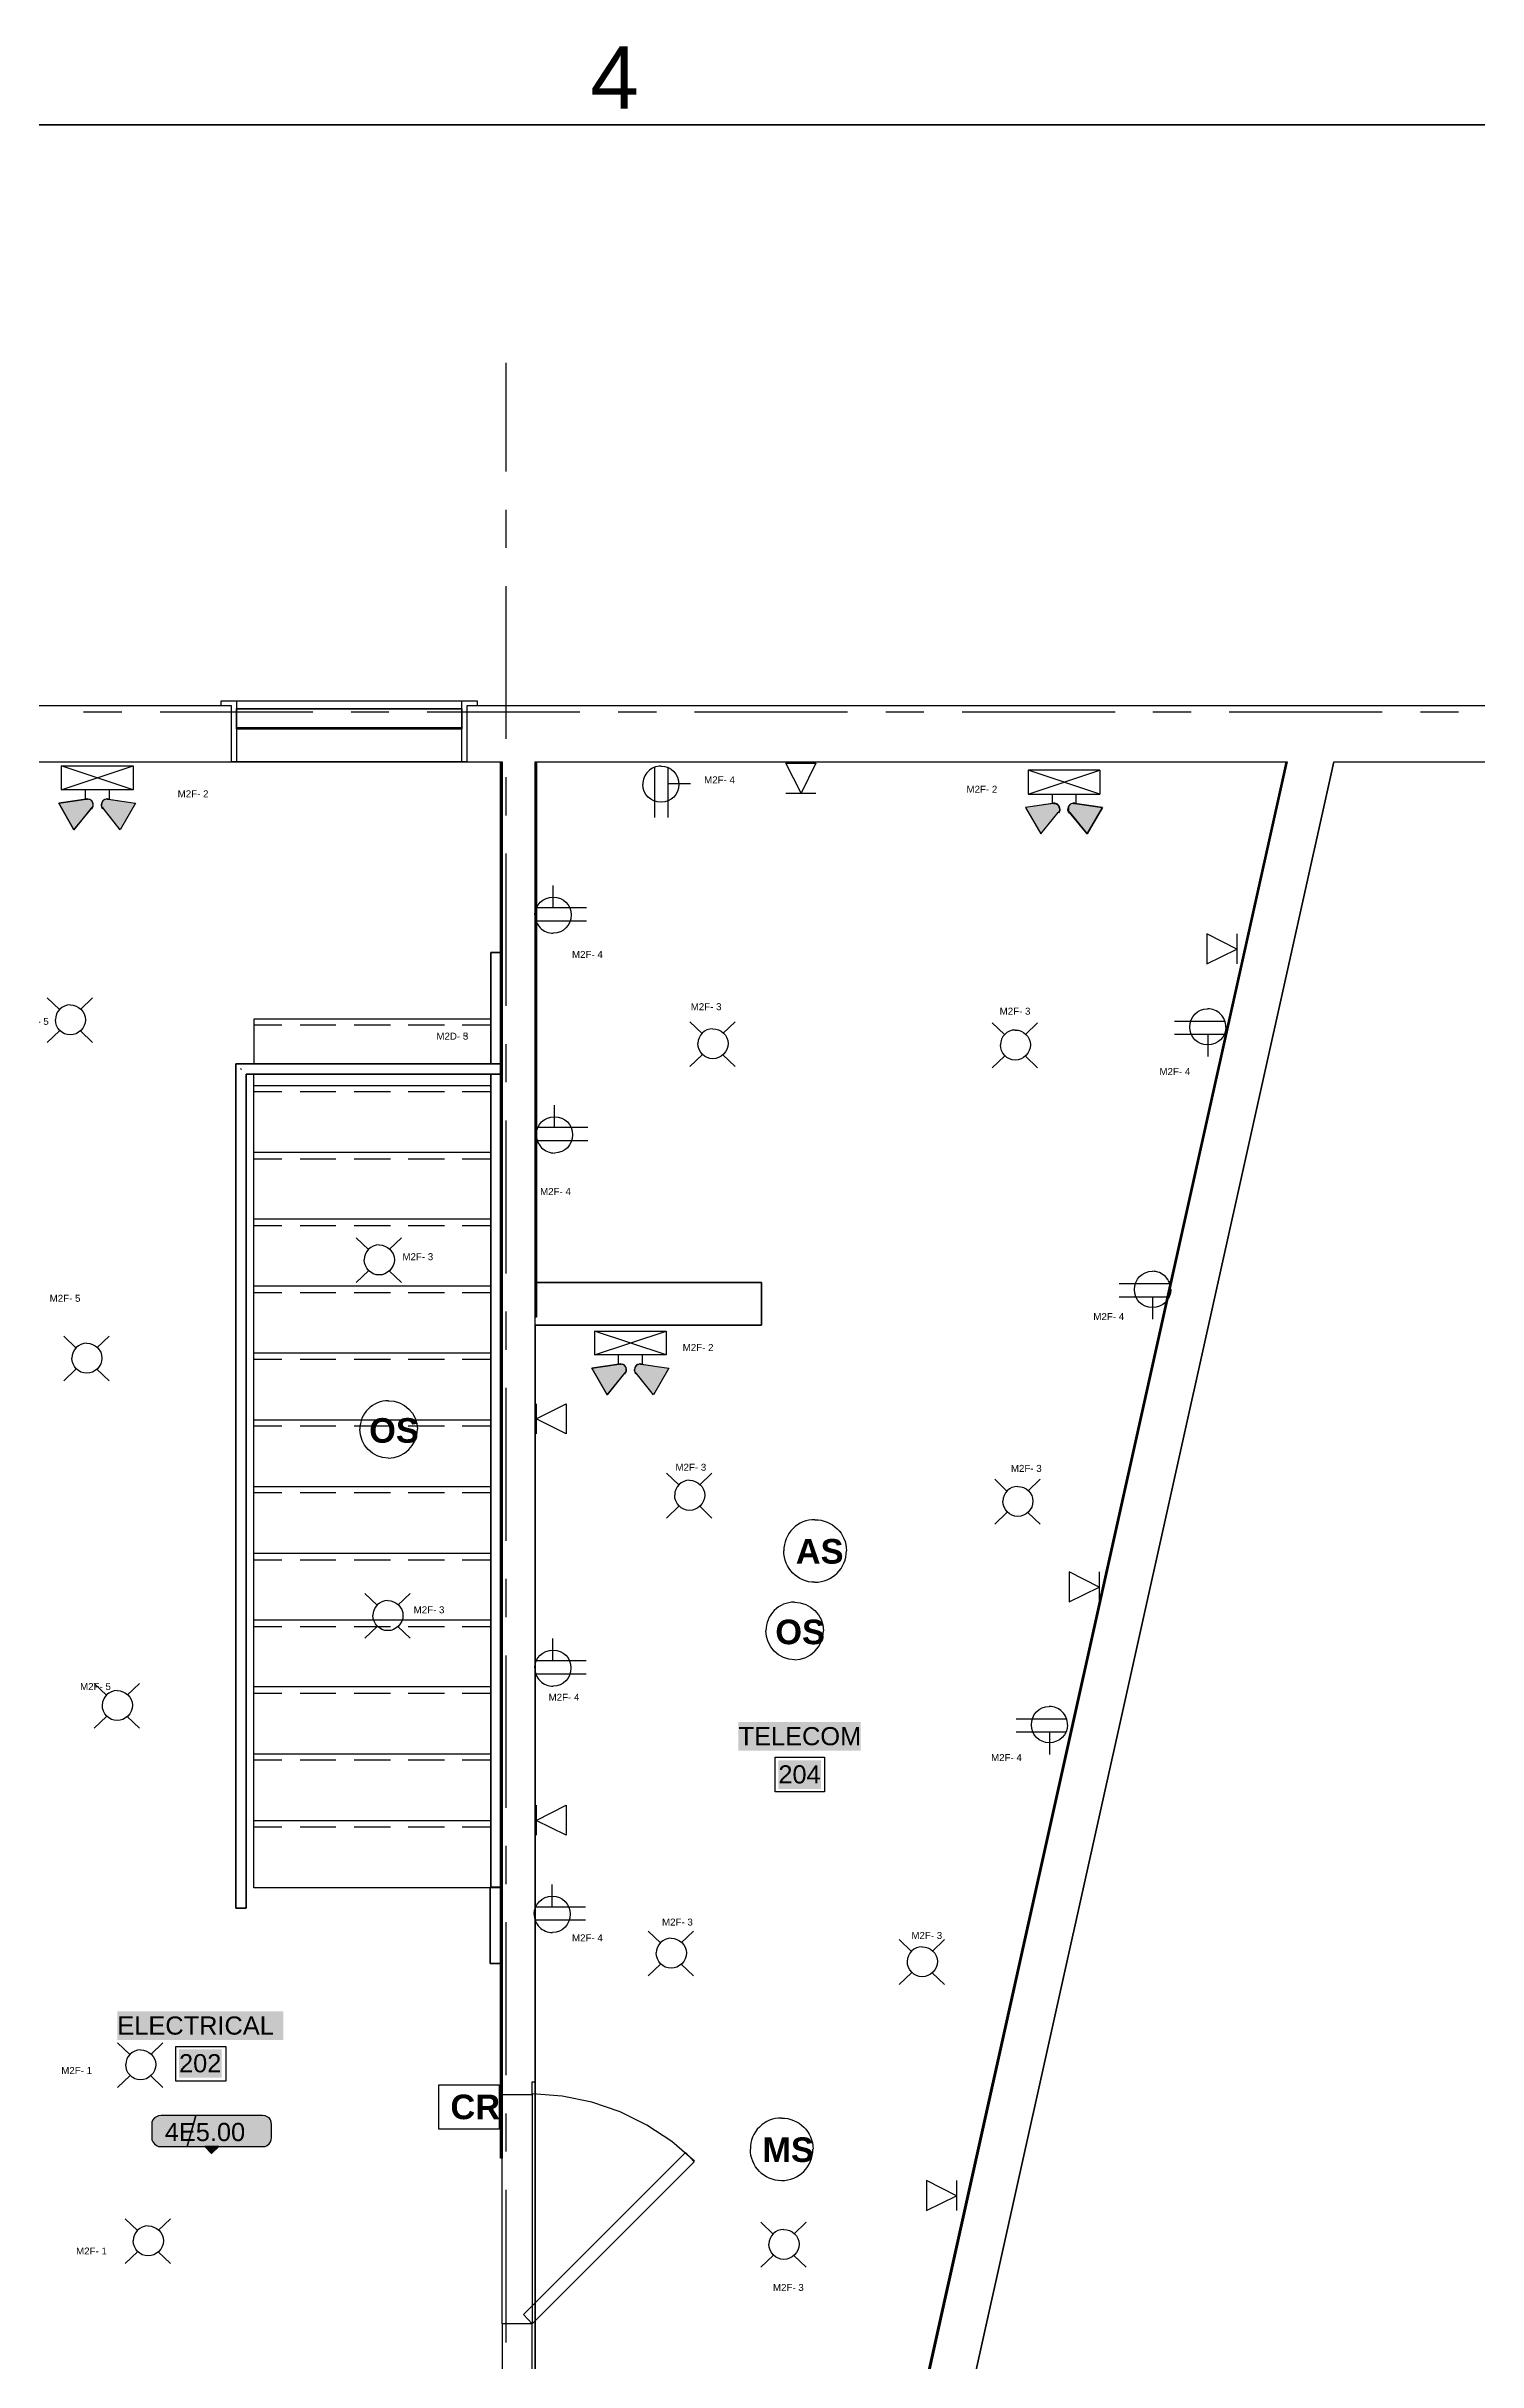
# Model space of a CAD drawing. Header units: inches. Extents: x 14.2 to 49.7, y 0.3 to 22.9.
# Drawn here: x 22.09 to 26.77, y 15.31 to 22.88 of the extents above; entities that cross this region are included whole.
import ezdxf

# ---------------------------------------------------------------- set-up
doc = ezdxf.new("R2010")
doc.units = ezdxf.units.IN
doc.header["$MEASUREMENT"] = 0
for name, color, linetype in [('PDF2_Geometry', 7, 'Continuous'), ('PDF2_Text', 7, 'Continuous'), ('PDF_Text', 7, 'Continuous')]:
    doc.layers.add(name, color=color, linetype=linetype)
for name, color, linetype, true_color in [('PDF2_Solid Fills', 7, 'Continuous', 0x7f7f7f), ('PDF_Geometry', 7, 'Continuous', 0x777777), ('PDF_Solid Fills', 7, 'Continuous', 0xffffff)]:
    doc.layers.add(name, color=color, linetype=linetype, true_color=true_color)
doc.styles.add('PDF Arial', font='arial.ttf')
doc.styles.add('PDF ArialRoundedMT Bold', font='arialbd.ttf')
doc.styles.add('PDF GillSansMTCondensed', font='arial.ttf')

msp = doc.modelspace()

# ---------------------------------------------------------------- hatches: boundary and pattern name
at = {"layer": 'PDF2_Solid Fills', "lineweight": 25, "transparency": 33554559}
for points in [[(22.2432, 20.3911), (22.1832, 20.3178), (22.1816, 20.3178), (22.1316, 20.4028), (22.1666, 20.4078), (22.2299, 20.4161), (22.2416, 20.4078)], [(22.3832, 20.4044), (22.3349, 20.3178), (22.3332, 20.3178), (22.2716, 20.3944), (22.2799, 20.4144), (22.2949, 20.4161)], [(25.2935, 20.3904), (25.3419, 20.3037), (25.3435, 20.3037), (25.4052, 20.3804), (25.3969, 20.4004), (25.3819, 20.4021)], [(25.4335, 20.3771), (25.4935, 20.3037), (25.4952, 20.3037), (25.5452, 20.3887), (25.5102, 20.3937), (25.4469, 20.4021), (25.4352, 20.3937)], [(23.9867, 18.5426), (23.9267, 18.4692), (23.9251, 18.4692), (23.8751, 18.5542), (23.9101, 18.5592), (23.9734, 18.5676), (23.985, 18.5592)], [(24.1267, 18.5559), (24.0784, 18.4692), (24.0767, 18.4692), (24.015, 18.5459), (24.0234, 18.5659), (24.0384, 18.5676)]]:
    msp.add_hatch(color=256, dxfattribs=at).paths.add_polyline_path(points)
at = {"layer": 'PDF_Solid Fills', "lineweight": 25, "transparency": 33554559}
for color, points in [(256, [(22.4364, 16.0315), (22.4381, 16.0315), (22.4381, 16.0281), (22.4398, 16.0281), (22.4398, 16.0248), (22.4414, 16.0248), (22.4448, 16.0215), (22.4448, 16.0181), (22.4481, 16.0181), (22.4514, 16.0148), (22.4581, 16.0115), (22.5514, 16.0098), (22.5514, 16.0115), (22.5531, 16.0165), (22.5548, 16.0231), (22.5564, 16.0281), (22.5581, 16.0348), (22.5598, 16.0398), (22.5631, 16.0531), (22.5648, 16.0581), (22.5664, 16.0648), (22.5681, 16.0698), (22.5714, 16.0831), (22.5731, 16.0881), (22.5748, 16.0948), (22.5764, 16.0998), (22.5781, 16.1065), (22.5798, 16.1115), (22.4581, 16.1115), (22.4448, 16.1048), (22.4431, 16.1015), (22.4398, 16.0981), (22.4364, 16.0915)]), (256, [(22.8198, 16.1048), (22.8064, 16.1115), (22.5798, 16.1115), (22.5781, 16.1065), (22.5764, 16.0998), (22.5748, 16.0948), (22.5731, 16.0881), (22.5714, 16.0831), (22.5681, 16.0698), (22.5664, 16.0648), (22.5648, 16.0581), (22.5631, 16.0531), (22.5598, 16.0398), (22.5581, 16.0348), (22.5564, 16.0281), (22.5548, 16.0231), (22.5531, 16.0165), (22.5514, 16.0115), (22.8064, 16.0098), (22.8064, 16.0115), (22.8164, 16.0165), (22.8231, 16.0231), (22.8247, 16.0265), (22.8264, 16.0331), (22.8281, 16.0898), (22.8264, 16.0898), (22.8264, 16.0965), (22.8247, 16.0965), (22.8247, 16.0998)]), (7, [(22.6331, 15.9898), (22.6531, 16.0098), (22.6114, 16.0098), (22.6331, 15.9881)])]:
    msp.add_hatch(color=color, dxfattribs=at).paths.add_polyline_path(points)

# ---------------------------------------------------------------- linework, layer by layer
at = {"layer": 'PDF2_Geometry', "lineweight": 25}
for points in [[(24.6079, 20.5351), (24.5596, 20.4368), (24.5096, 20.5351)], [(22.1816, 20.3178), (22.1316, 20.4044), (22.1766, 20.4111), (22.2216, 20.4178), (22.2249, 20.4194), (22.2299, 20.4178), (22.2349, 20.4161), (22.2382, 20.4128), (22.2416, 20.4094), (22.2432, 20.4044), (22.2432, 20.3994), (22.2432, 20.3961), (22.2416, 20.3911), (22.2382, 20.3878)], [(22.3332, 20.3178), (22.2766, 20.3878), (22.2732, 20.3911), (22.2716, 20.3961), (22.2716, 20.3994), (22.2732, 20.4044), (22.2749, 20.4094), (22.2766, 20.4128), (22.2799, 20.4161), (22.2849, 20.4178), (22.2899, 20.4194), (22.2949, 20.4178), (22.3382, 20.4111), (22.3832, 20.4044)], [(25.3435, 20.3037), (25.4002, 20.3737), (25.4035, 20.3771), (25.4052, 20.3821), (25.4052, 20.3854), (25.4035, 20.3904), (25.4019, 20.3954), (25.4002, 20.3987), (25.3969, 20.4021), (25.3919, 20.4037), (25.3869, 20.4054), (25.3819, 20.4037), (25.3385, 20.3971), (25.2935, 20.3904)], [(25.4952, 20.3037), (25.5452, 20.3904), (25.5002, 20.3971), (25.4552, 20.4037), (25.4519, 20.4054), (25.4469, 20.4037), (25.4419, 20.4021), (25.4385, 20.3987), (25.4352, 20.3954), (25.4335, 20.3904), (25.4335, 20.3854), (25.4335, 20.3821), (25.4352, 20.3771), (25.4385, 20.3737)], [(25.8862, 19.8788), (25.9845, 19.9272), (25.8862, 19.9772)], [(23.9251, 18.4692), (23.8751, 18.5559), (23.9201, 18.5626), (23.965, 18.5692), (23.9684, 18.5709), (23.9734, 18.5692), (23.9784, 18.5676), (23.9817, 18.5642), (23.985, 18.5609), (23.9867, 18.5559), (23.9867, 18.5509), (23.9867, 18.5476), (23.985, 18.5426), (23.9817, 18.5392)], [(24.0767, 18.4692), (24.02, 18.5392), (24.0167, 18.5426), (24.015, 18.5476), (24.015, 18.5509), (24.0167, 18.5559), (24.0184, 18.5609), (24.02, 18.5642), (24.0234, 18.5676), (24.0284, 18.5692), (24.0334, 18.5709), (24.0384, 18.5692), (24.0817, 18.5626), (24.1267, 18.5559)], [(23.7911, 18.3414), (23.6927, 18.3898), (23.7911, 18.4398)], [(25.4362, 17.7917), (25.5346, 17.84), (25.4362, 17.89)], [(23.7911, 17.0281), (23.6927, 17.0765), (23.7911, 17.1265)], [(23.5718, 16.2112), (23.5718, 16.0662), (23.3752, 16.0662), (23.3752, 16.2112)], [(24.9699, 15.8002), (25.0682, 15.8485), (24.9699, 15.8985)]]:
    msp.add_lwpolyline(points, close=True, dxfattribs=at)
for points in [[(22.3749, 20.4478), (22.1399, 20.4478), (22.3749, 20.5261), (22.3749, 20.4478), (22.1399, 20.5261), (22.1399, 20.4478)], [(22.1399, 20.5261), (22.3749, 20.5261)], [(24.0814, 20.3575), (24.0814, 20.5225)], [(24.1247, 20.3575), (24.1247, 20.5225)], [(24.198, 20.4675), (24.1247, 20.4675)], [(25.3019, 20.4337), (25.5369, 20.4337), (25.3019, 20.5121), (25.3019, 20.4337), (25.5369, 20.5121), (25.5369, 20.4337)], [(25.5369, 20.5121), (25.3019, 20.5121)], [(22.2216, 20.4178), (22.1316, 20.4044), (22.1816, 20.3178), (22.2399, 20.3878)], [(22.2182, 20.4478), (22.2182, 20.4178)], [(22.2932, 20.4178), (22.3832, 20.4044), (22.3332, 20.3178), (22.2766, 20.3878)], [(22.2966, 20.4478), (22.2966, 20.4178)], [(24.5096, 20.4368), (24.6079, 20.4368)], [(25.3835, 20.4037), (25.2935, 20.3904), (25.3435, 20.3037), (25.4002, 20.3737)], [(25.3802, 20.4337), (25.3802, 20.4037)], [(25.4552, 20.4037), (25.5452, 20.3904), (25.4952, 20.3037), (25.4369, 20.3737)], [(25.4585, 20.4337), (25.4585, 20.4037)], [(23.7473, 20.1354), (23.7473, 20.062)], [(23.8573, 20.062), (23.6923, 20.062)], [(23.8573, 20.0187), (23.6923, 20.0187)], [(25.9845, 19.9772), (25.9845, 19.8788)], [(22.0942, 19.7679), (22.1342, 19.7295)], [(22.2426, 19.7679), (22.2026, 19.7295)], [(22.0942, 19.6212), (22.1342, 19.6595)], [(22.2426, 19.6212), (22.2026, 19.6595)], [(24.1956, 19.6896), (24.2356, 19.6513)], [(24.3439, 19.6896), (24.3039, 19.6513)], [(25.1848, 19.6856), (25.2248, 19.6473)], [(25.3331, 19.6856), (25.2931, 19.6473)], [(25.7805, 19.6918), (25.9455, 19.6918)], [(25.7805, 19.6485), (25.9455, 19.6485)], [(25.8905, 19.5752), (25.8905, 19.6485)], [(24.1956, 19.543), (24.2356, 19.5813)], [(24.3439, 19.543), (24.3039, 19.5813)], [(25.1848, 19.539), (25.2248, 19.5773)], [(25.3331, 19.539), (25.2931, 19.5773)], [(23.7517, 19.4165), (23.7517, 19.3432)], [(23.8617, 19.3432), (23.6967, 19.3432)], [(23.8617, 19.2999), (23.6967, 19.2999)], [(23.1043, 18.9826), (23.1443, 18.9442)], [(23.2527, 18.9826), (23.2127, 18.9442)], [(23.1043, 18.8359), (23.1443, 18.8742)], [(23.2527, 18.8359), (23.2127, 18.8742)], [(25.6, 18.8331), (25.765, 18.8331)], [(25.6, 18.7897), (25.765, 18.7897)], [(25.71, 18.7164), (25.71, 18.7897)], [(22.1482, 18.6608), (22.1882, 18.6225)], [(22.2965, 18.6608), (22.2565, 18.6225)], [(24.1184, 18.5992), (23.8834, 18.5992), (24.1184, 18.6776), (24.1184, 18.5992), (23.8834, 18.6776), (23.8834, 18.5992)], [(23.8834, 18.6776), (24.1184, 18.6776)], [(23.965, 18.5692), (23.8751, 18.5559), (23.9251, 18.4692), (23.9834, 18.5392)], [(23.9617, 18.5992), (23.9617, 18.5692)], [(24.0367, 18.5692), (24.1267, 18.5559), (24.0767, 18.4692), (24.02, 18.5392)], [(24.04, 18.5992), (24.04, 18.5692)], [(22.1482, 18.5142), (22.1882, 18.5525)], [(22.2965, 18.5142), (22.2565, 18.5525)], [(23.6927, 18.4398), (23.6927, 18.3414)], [(24.1195, 18.2124), (24.1595, 18.1741)], [(24.2678, 18.2124), (24.2278, 18.1741)], [(25.1928, 18.1924), (25.2328, 18.154)], [(25.3411, 18.1924), (25.3011, 18.154)], [(24.1195, 18.0657), (24.1595, 18.1041)], [(24.2678, 18.0657), (24.2278, 18.1041)], [(25.1928, 18.0457), (25.2328, 18.084)], [(25.3411, 18.0457), (25.3011, 18.084)], [(25.5346, 17.89), (25.5346, 17.7917)], [(23.1326, 17.819), (23.1726, 17.7806)], [(23.2809, 17.819), (23.2409, 17.7806)], [(23.1326, 17.6723), (23.1726, 17.7106)], [(23.2809, 17.6723), (23.2409, 17.7106)], [(23.747, 17.6719), (23.747, 17.5986)], [(23.857, 17.5986), (23.692, 17.5986)], [(22.2477, 17.5248), (22.2877, 17.4864)], [(22.396, 17.5248), (22.356, 17.4864)], [(23.857, 17.5552), (23.692, 17.5552)], [(22.2477, 17.3781), (22.2877, 17.4164)], [(22.396, 17.3781), (22.356, 17.4164)], [(25.2625, 17.4092), (25.4275, 17.4092)], [(25.2625, 17.3658), (25.4275, 17.3658)], [(25.3725, 17.2925), (25.3725, 17.3658)], [(23.6927, 17.1265), (23.6927, 17.0281)], [(23.7445, 16.8665), (23.7445, 16.7932)], [(23.8545, 16.7932), (23.6895, 16.7932)], [(23.8545, 16.7499), (23.6895, 16.7499)], [(24.0593, 16.7144), (24.0993, 16.6761)], [(24.2076, 16.7144), (24.1676, 16.6761)], [(24.8803, 16.6864), (24.9203, 16.6481)], [(25.0286, 16.6864), (24.9886, 16.6481)], [(24.0593, 16.5678), (24.0993, 16.6061)], [(24.2076, 16.5678), (24.1676, 16.6061)], [(24.8803, 16.5397), (24.9203, 16.5781)], [(25.0286, 16.5397), (24.9886, 16.5781)], [(22.3242, 16.3492), (22.3642, 16.3109)], [(22.4725, 16.3492), (22.4325, 16.3109)], [(22.3242, 16.2025), (22.3642, 16.2409)], [(22.4725, 16.2025), (22.4325, 16.2409)], [(25.0682, 15.8985), (25.0682, 15.8002)], [(22.3489, 15.7731), (22.3889, 15.7348)], [(22.4972, 15.7731), (22.4572, 15.7348)], [(24.4278, 15.7616), (24.4678, 15.7233)], [(24.5761, 15.7616), (24.5361, 15.7233)], [(22.3489, 15.6265), (22.3889, 15.6648)], [(22.4972, 15.6265), (22.4572, 15.6648)], [(24.4278, 15.6149), (24.4678, 15.6533)], [(24.5761, 15.6149), (24.5361, 15.6533)]]:
    msp.add_lwpolyline(points, dxfattribs=at)
for centre, radius, start, end in [((24.1011, 20.466), 0.0597, 89.76027, 180.23973), ((22.2264, 20.3993), 0.0185, 0.50195, 89.49805), ((25.4504, 20.3852), 0.0185, 90.50195, 179.49805), ((23.7488, 20.0384), 0.0597, 179.76027, 270.23973), ((22.1693, 19.6962), 0.0484, 90.04113, 179.95887), ((25.889, 19.6721), 0.0597, 359.76027, 90.23973), ((24.2706, 19.618), 0.0484, 90.04113, 179.95887), ((25.2598, 19.6139), 0.0484, 90.04113, 179.95887), ((23.7532, 19.3196), 0.0597, 179.76027, 270.23973), ((23.1794, 18.9109), 0.0484, 90.04113, 179.95887), ((25.7086, 18.8133), 0.0597, 359.76027, 90.23973), ((22.2232, 18.5891), 0.0484, 90.04113, 179.95887), ((23.9699, 18.5507), 0.0185, 0.50195, 89.49805), ((23.2095, 18.3565), 0.0932, 89.90564, 180.09436), ((23.2086, 18.3574), 0.096, 270.61942, 359.38058), ((24.1945, 18.1407), 0.0484, 90.04113, 179.95887), ((25.2678, 18.1207), 0.0484, 90.04113, 179.95887), ((24.604, 17.9594), 0.101, 89.62695, 180.37305), ((24.6041, 17.9592), 0.1038, 270.28622, 359.71378), ((23.2076, 17.7473), 0.0484, 90.04113, 179.95887), ((24.5377, 17.6973), 0.0932, 89.90564, 180.09436), ((24.5368, 17.6982), 0.096, 270.61942, 359.38058), ((23.7484, 17.575), 0.0597, 179.76027, 270.23973), ((22.3227, 17.4531), 0.0484, 90.04113, 179.95887), ((25.3711, 17.3894), 0.0597, 359.76027, 90.23973), ((23.7459, 16.7696), 0.0597, 179.76027, 270.23973), ((24.1343, 16.6427), 0.0484, 90.04113, 179.95887), ((24.9553, 16.6147), 0.0484, 90.04113, 179.95887), ((22.3992, 16.2775), 0.0484, 90.04113, 179.95887), ((24.4945, 16.0019), 0.101, 89.62695, 180.37305), ((24.4946, 16.0018), 0.1038, 270.28622, 359.71378), ((22.4239, 15.7014), 0.0484, 90.04113, 179.95887), ((24.5028, 15.6899), 0.0484, 90.04113, 179.95887)]:
    msp.add_arc(centre, radius, start, end, dxfattribs=at)
for points in [[(24.1014, 20.4075), (24.068, 20.4075), (24.0414, 20.4325), (24.0414, 20.4658)], [(24.1014, 20.5258), (24.1347, 20.5258), (24.1597, 20.4991), (24.1597, 20.4658)], [(24.1597, 20.4658), (24.1597, 20.4325), (24.1347, 20.4075), (24.1014, 20.4075)], [(22.2266, 20.4178), (22.2249, 20.4178), (22.2232, 20.4161), (22.2232, 20.4161)], [(22.2399, 20.3861), (22.2432, 20.3894), (22.2449, 20.3944), (22.2449, 20.3994)], [(22.2899, 20.4178), (22.2782, 20.4178), (22.2716, 20.4094), (22.2716, 20.3994)], [(22.2716, 20.3994), (22.2716, 20.3944), (22.2716, 20.3894), (22.2749, 20.3861)], [(22.2932, 20.4161), (22.2916, 20.4161), (22.2916, 20.4178), (22.2899, 20.4178)], [(25.3835, 20.4021), (25.3852, 20.4021), (25.3852, 20.4037), (25.3869, 20.4037)], [(25.3869, 20.4037), (25.3985, 20.4037), (25.4052, 20.3954), (25.4052, 20.3854)], [(25.4052, 20.3854), (25.4052, 20.3804), (25.4052, 20.3754), (25.4019, 20.3721)], [(25.4369, 20.3721), (25.4335, 20.3754), (25.4319, 20.3804), (25.4319, 20.3854)], [(25.4502, 20.4037), (25.4519, 20.4037), (25.4535, 20.4021), (25.4535, 20.4021)], [(23.689, 20.0387), (23.689, 20.072), (23.7157, 20.097), (23.749, 20.097)], [(23.749, 20.097), (23.7823, 20.097), (23.8073, 20.072), (23.8073, 20.0387)], [(23.8073, 20.0387), (23.8073, 20.0054), (23.7823, 19.9787), (23.749, 19.9787)], [(22.1692, 19.6462), (22.1426, 19.6462), (22.1209, 19.6695), (22.1209, 19.6962)], [(22.1692, 19.7445), (22.1959, 19.7445), (22.2192, 19.7229), (22.2192, 19.6962)], [(22.2192, 19.6962), (22.2192, 19.6695), (22.1959, 19.6462), (22.1692, 19.6462)], [(25.8305, 19.6718), (25.8305, 19.7052), (25.8555, 19.7318), (25.8888, 19.7318)], [(24.2706, 19.6663), (24.2972, 19.6663), (24.3206, 19.6447), (24.3206, 19.618)], [(25.2598, 19.6623), (25.2864, 19.6623), (25.3098, 19.6406), (25.3098, 19.614)], [(25.8888, 19.6135), (25.8555, 19.6135), (25.8305, 19.6385), (25.8305, 19.6718)], [(25.9488, 19.6718), (25.9488, 19.6385), (25.9221, 19.6135), (25.8888, 19.6135)], [(24.2706, 19.568), (24.2439, 19.568), (24.2222, 19.5913), (24.2222, 19.618)], [(24.3206, 19.618), (24.3206, 19.5913), (24.2972, 19.568), (24.2706, 19.568)], [(25.2598, 19.564), (25.2331, 19.564), (25.2114, 19.5873), (25.2114, 19.614)], [(25.3098, 19.614), (25.3098, 19.5873), (25.2864, 19.564), (25.2598, 19.564)], [(23.6934, 19.3199), (23.6934, 19.3532), (23.7201, 19.3782), (23.7534, 19.3782)], [(23.7534, 19.3782), (23.7867, 19.3782), (23.8117, 19.3532), (23.8117, 19.3199)], [(23.8117, 19.3199), (23.8117, 19.2865), (23.7867, 19.2599), (23.7534, 19.2599)], [(23.1793, 18.9592), (23.206, 18.9592), (23.2293, 18.9376), (23.2293, 18.9109)], [(23.1793, 18.8609), (23.1527, 18.8609), (23.131, 18.8842), (23.131, 18.9109)], [(23.2293, 18.9109), (23.2293, 18.8842), (23.206, 18.8609), (23.1793, 18.8609)], [(25.65, 18.8131), (25.65, 18.8464), (25.675, 18.8731), (25.7083, 18.8731)], [(25.7083, 18.7547), (25.675, 18.7547), (25.65, 18.7797), (25.65, 18.8131)], [(25.7683, 18.8131), (25.7683, 18.7797), (25.7417, 18.7547), (25.7083, 18.7547)], [(22.2232, 18.6375), (22.2498, 18.6375), (22.2732, 18.6158), (22.2732, 18.5892)], [(22.2232, 18.5392), (22.1965, 18.5392), (22.1748, 18.5625), (22.1748, 18.5892)], [(22.2732, 18.5892), (22.2732, 18.5625), (22.2498, 18.5392), (22.2232, 18.5392)], [(23.97, 18.5692), (23.9684, 18.5692), (23.9667, 18.5676), (23.9667, 18.5676)], [(24.0334, 18.5692), (24.0217, 18.5692), (24.015, 18.5609), (24.015, 18.5509)], [(24.0367, 18.5676), (24.035, 18.5676), (24.035, 18.5692), (24.0334, 18.5692)], [(23.9834, 18.5376), (23.9867, 18.5409), (23.9884, 18.5459), (23.9884, 18.5509)], [(24.015, 18.5509), (24.015, 18.5459), (24.015, 18.5409), (24.0184, 18.5376)], [(23.2096, 18.4497), (23.2613, 18.4497), (23.3046, 18.408), (23.3046, 18.3564)], [(23.2096, 18.2614), (23.158, 18.2614), (23.1163, 18.3047), (23.1163, 18.3564)], [(24.1945, 18.1891), (24.2211, 18.1891), (24.2445, 18.1674), (24.2445, 18.1407)], [(24.1945, 18.0907), (24.1678, 18.0907), (24.1461, 18.1141), (24.1461, 18.1407)], [(24.2445, 18.1407), (24.2445, 18.1141), (24.2211, 18.0907), (24.1945, 18.0907)], [(25.2678, 18.0707), (25.2411, 18.0707), (25.2195, 18.094), (25.2195, 18.1207)], [(25.2678, 18.169), (25.2944, 18.169), (25.3178, 18.1474), (25.3178, 18.1207)], [(25.3178, 18.1207), (25.3178, 18.094), (25.2944, 18.0707), (25.2678, 18.0707)], [(24.6046, 18.0604), (24.6613, 18.0604), (24.7079, 18.0154), (24.7079, 17.9587)], [(24.6046, 17.8554), (24.5479, 17.8554), (24.5029, 17.902), (24.5029, 17.9587)], [(23.2076, 17.6973), (23.1809, 17.6973), (23.1593, 17.7206), (23.1593, 17.7473)], [(23.2076, 17.7956), (23.2343, 17.7956), (23.2576, 17.774), (23.2576, 17.7473)], [(23.2576, 17.7473), (23.2576, 17.7206), (23.2343, 17.6973), (23.2076, 17.6973)], [(24.5378, 17.7905), (24.5895, 17.7905), (24.6328, 17.7488), (24.6328, 17.6971)], [(24.5378, 17.6021), (24.4862, 17.6021), (24.4445, 17.6455), (24.4445, 17.6971)], [(23.6887, 17.5752), (23.6887, 17.6086), (23.7153, 17.6336), (23.7487, 17.6336)], [(23.7487, 17.6336), (23.782, 17.6336), (23.807, 17.6086), (23.807, 17.5752)], [(23.807, 17.5752), (23.807, 17.5419), (23.782, 17.5152), (23.7487, 17.5152)], [(22.3227, 17.5014), (22.3494, 17.5014), (22.3727, 17.4798), (22.3727, 17.4531)], [(22.3227, 17.4031), (22.296, 17.4031), (22.2744, 17.4264), (22.2744, 17.4531)], [(22.3727, 17.4531), (22.3727, 17.4264), (22.3494, 17.4031), (22.3227, 17.4031)], [(25.3125, 17.3892), (25.3125, 17.4225), (25.3375, 17.4492), (25.3708, 17.4492)], [(25.3708, 17.3308), (25.3375, 17.3308), (25.3125, 17.3558), (25.3125, 17.3892)], [(25.4308, 17.3892), (25.4308, 17.3558), (25.4042, 17.3308), (25.3708, 17.3308)], [(23.6861, 16.7699), (23.6861, 16.8032), (23.7128, 16.8282), (23.7461, 16.8282)], [(23.7461, 16.8282), (23.7795, 16.8282), (23.8045, 16.8032), (23.8045, 16.7699)], [(23.8045, 16.7699), (23.8045, 16.7365), (23.7795, 16.7099), (23.7461, 16.7099)], [(24.1343, 16.6911), (24.161, 16.6911), (24.1843, 16.6694), (24.1843, 16.6428)], [(24.1343, 16.5928), (24.1076, 16.5928), (24.086, 16.6161), (24.086, 16.6428)], [(24.1843, 16.6428), (24.1843, 16.6161), (24.161, 16.5928), (24.1343, 16.5928)], [(24.9553, 16.5647), (24.9286, 16.5647), (24.907, 16.5881), (24.907, 16.6147)], [(24.9553, 16.6631), (24.982, 16.6631), (25.0053, 16.6414), (25.0053, 16.6147)], [(25.0053, 16.6147), (25.0053, 16.5881), (24.982, 16.5647), (24.9553, 16.5647)], [(22.3992, 16.3259), (22.4259, 16.3259), (22.4492, 16.3042), (22.4492, 16.2775)], [(22.3992, 16.2275), (22.3725, 16.2275), (22.3509, 16.2509), (22.3509, 16.2775)], [(22.4492, 16.2775), (22.4492, 16.2509), (22.4259, 16.2275), (22.3992, 16.2275)], [(24.4951, 16.1029), (24.5518, 16.1029), (24.5985, 16.0579), (24.5985, 16.0013)], [(24.4951, 15.8979), (24.4385, 15.8979), (24.3935, 15.9446), (24.3935, 16.0013)], [(22.4239, 15.6515), (22.3972, 15.6515), (22.3756, 15.6748), (22.3756, 15.7015)], [(22.4239, 15.7498), (22.4506, 15.7498), (22.4739, 15.7281), (22.4739, 15.7015)], [(22.4739, 15.7015), (22.4739, 15.6748), (22.4506, 15.6515), (22.4239, 15.6515)], [(24.5028, 15.6399), (24.4761, 15.6399), (24.4544, 15.6633), (24.4544, 15.6899)], [(24.5028, 15.7383), (24.5294, 15.7383), (24.5528, 15.7166), (24.5528, 15.6899)], [(24.5528, 15.6899), (24.5528, 15.6633), (24.5294, 15.6399), (24.5028, 15.6399)]]:
    msp.add_open_spline(points, degree=3, dxfattribs=at)
at = {"layer": 'PDF_Geometry', "color": 7, "lineweight": 25}
for points in [[(45.7313, 0.6388), (14.5018, 0.6388), (45.7313, 0.6388), (45.7313, 22.6233), (14.5018, 22.6233), (45.7313, 22.6233)], [(24.4747, 17.2831), (24.6363, 17.2831), (24.6363, 17.1698), (24.4747, 17.1698)], [(22.5148, 16.3365), (22.6781, 16.3365), (22.6781, 16.2231), (22.5148, 16.2231)], [(22.5514, 16.0098), (22.5798, 16.1115), (22.4664, 16.1115), (22.4581, 16.1098), (22.4514, 16.1065), (22.4448, 16.1031), (22.4398, 16.0965), (22.4364, 16.0898), (22.4364, 16.0815), (22.4364, 16.0381), (22.4364, 16.0315), (22.4398, 16.0248), (22.4448, 16.0181), (22.4514, 16.0131), (22.4581, 16.0098), (22.4664, 16.0098)], [(22.7981, 16.1115), (22.5798, 16.1115), (22.5514, 16.0098), (22.7981, 16.0098), (22.8064, 16.0098), (22.8131, 16.0131), (22.8198, 16.0181), (22.8247, 16.0248), (22.8264, 16.0315), (22.8281, 16.0381), (22.8281, 16.0815), (22.8264, 16.0898), (22.8247, 16.0965), (22.8198, 16.1031), (22.8131, 16.1065), (22.8064, 16.1098)], [(22.6314, 15.9865), (22.6548, 16.0098), (22.6098, 16.0098)]]:
    msp.add_lwpolyline(points, close=True, dxfattribs=at)
at = {"layer": 'PDF_Geometry', "lineweight": 25}
for points in [[(23.5947, 21.4896), (23.5947, 21.8446)], [(23.5947, 21.2396), (23.5947, 21.3646)], [(23.5947, 20.6146), (23.5947, 21.1146)], [(17.3716, 15.1965), (17.7383, 15.1965), (17.7383, 15.3532), (17.7966, 15.3532), (17.7966, 16.7131), (21.5898, 16.7131), (21.5898, 16.8131), (17.7966, 16.8131), (17.7966, 19.068), (17.755, 19.068), (17.755, 19.108), (17.755, 20.5396), (22.6964, 20.5396), (22.6964, 20.7229), (17.3716, 20.7229)], [(22.2131, 20.7029), (22.3381, 20.7029)], [(22.4631, 20.7029), (22.9631, 20.7029)], [(22.6631, 20.7229), (22.6631, 20.7396), (23.4997, 20.7396), (23.4997, 20.7229)], [(22.7131, 20.7396), (23.4497, 20.7396)], [(22.7131, 20.7129), (23.4497, 20.7129), (22.7131, 20.7129)], [(22.7131, 20.7129), (23.4497, 20.7129), (22.7131, 20.7129)], [(22.7131, 20.7129), (23.4497, 20.7129), (22.7131, 20.7129)], [(22.7131, 20.7129), (23.4497, 20.7129), (22.7131, 20.7129)], [(22.7131, 20.7129), (23.4497, 20.7129), (22.7131, 20.7129)], [(22.7131, 20.7129), (23.4497, 20.7129), (22.7131, 20.7129)], [(22.7131, 20.7129), (23.4497, 20.7129), (22.7131, 20.7129)], [(22.7131, 20.7129), (23.4497, 20.7129), (22.7131, 20.7129)], [(22.7131, 20.7129), (23.4497, 20.7129), (22.7131, 20.7129)], [(22.7131, 20.7129), (23.4497, 20.7129), (22.7131, 20.7129)], [(22.7131, 20.7129), (23.4497, 20.7129), (22.7131, 20.7129)], [(22.7131, 20.7129), (23.4497, 20.7129), (22.7131, 20.7129)], [(22.7131, 20.7129), (23.4497, 20.7129), (22.7131, 20.7129)], [(22.7131, 20.7129), (23.4497, 20.7129), (22.7131, 20.7129)], [(22.7131, 20.7129), (23.4497, 20.7129), (22.7131, 20.7129)], [(22.7131, 20.7129), (23.4497, 20.7129), (22.7131, 20.7129)], [(22.7131, 20.7129), (23.4497, 20.7129), (22.7131, 20.7129)], [(22.7131, 20.7129), (23.4497, 20.7129), (22.7131, 20.7129)], [(22.7131, 20.7129), (23.4497, 20.7129), (22.7131, 20.7129)], [(22.7131, 20.6763), (22.7131, 20.6479), (22.7131, 20.6513), (22.7131, 20.6829)], [(23.0881, 20.7029), (23.2114, 20.7029)], [(23.3364, 20.7029), (23.8364, 20.7029)], [(23.4497, 20.6829), (23.4497, 20.6513), (23.4497, 20.6479), (23.4497, 20.6763)], [(23.9614, 20.7029), (24.0864, 20.7029)], [(24.2114, 20.7029), (24.7113, 20.7029)], [(24.8363, 20.7029), (24.9613, 20.7029)], [(25.0863, 20.7029), (25.5863, 20.7029)], [(25.7096, 20.7029), (25.8346, 20.7029)], [(25.9596, 20.7029), (26.4596, 20.7029)], [(26.5846, 20.7029), (26.7096, 20.7029)], [(23.4497, 20.6479), (22.7131, 20.6479)], [(23.4497, 20.6479), (22.7131, 20.6479)], [(23.4497, 20.6479), (22.7131, 20.6479)], [(23.4497, 20.6479), (22.7131, 20.6479)], [(23.4497, 20.6479), (22.7131, 20.6479)], [(23.4497, 20.6479), (22.7131, 20.6479)], [(23.4497, 20.6479), (22.7131, 20.6479)], [(23.4497, 20.6479), (22.7131, 20.6479)], [(23.4497, 20.6479), (22.7131, 20.6479)], [(23.4497, 20.6479), (22.7131, 20.6479)], [(23.4497, 20.6479), (22.7131, 20.6479)], [(23.4497, 20.6479), (22.7131, 20.6479)], [(23.4497, 20.6479), (22.7131, 20.6479)], [(23.4497, 20.6479), (22.7131, 20.6479)], [(23.4497, 20.6479), (22.7131, 20.6479)], [(23.4497, 20.6479), (22.7131, 20.6479)], [(23.4497, 20.6479), (22.7131, 20.6479)], [(23.4497, 20.6479), (22.7131, 20.6479)], [(23.4497, 20.6479), (22.7131, 20.6479)], [(23.4497, 20.6479), (22.7131, 20.6479)], [(23.4497, 20.6479), (22.7131, 20.6479)], [(23.4497, 20.6479), (22.7131, 20.6479)], [(23.4497, 20.6479), (22.7131, 20.6479)], [(23.4497, 20.6479), (22.7131, 20.6479)], [(23.4497, 20.6479), (22.7131, 20.6479)], [(23.4497, 20.6479), (22.7131, 20.6479)], [(23.4497, 20.6479), (22.7131, 20.6479)], [(23.4497, 20.6479), (22.7131, 20.6479)], [(23.4497, 20.6479), (22.7131, 20.6479)], [(23.4497, 20.6479), (22.7131, 20.6479)], [(23.4497, 20.6479), (22.7131, 20.6479)], [(23.4497, 20.6479), (22.7131, 20.6479)], [(23.4497, 20.6479), (22.7131, 20.6479)], [(23.4497, 20.6479), (22.7131, 20.6479)], [(22.7448, 16.7898), (22.7448, 19.518), (23.5764, 19.518), (22.7448, 19.518), (22.7448, 16.7898), (22.7114, 16.7898), (22.7114, 19.5513), (23.5764, 19.5513), (23.5764, 20.5396)], [(23.4497, 20.5396), (22.7131, 20.5396)], [(23.5814, 20.5396), (23.5814, 15.9715), (23.5781, 15.9715), (23.5781, 20.5396), (23.5781, 15.9715)], [(23.6947, 20.5396), (23.6947, 18.723), (23.693, 18.723), (23.6914, 18.723), (23.6897, 18.723), (23.6897, 20.5396)], [(23.6914, 20.5396), (23.6914, 18.723), (23.6914, 20.5396)], [(25.1397, 20.5396), (26.1446, 20.5396), (24.963, 15.2248)], [(24.9663, 15.2248), (26.1463, 20.5396), (24.9663, 15.2248)], [(26.1496, 20.5396), (24.968, 15.2248)], [(23.5947, 20.3646), (23.5947, 20.4896)], [(23.5947, 19.7413), (23.5947, 20.2396)], [(23.5447, 19.9163), (23.5447, 19.5513), (23.5447, 19.9163), (23.5764, 19.9163)], [(23.5447, 19.698), (22.7698, 19.698), (22.7698, 19.5513)], [(22.8614, 19.678), (22.7698, 19.678)], [(23.0381, 19.678), (22.9214, 19.678)], [(23.2164, 19.678), (23.0981, 19.678)], [(23.3931, 19.678), (23.2747, 19.678)], [(23.5447, 19.678), (23.4514, 19.678)], [(23.5764, 17.8564), (23.5764, 16.8564), (23.5764, 17.8747), (23.5764, 19.518), (23.5764, 19.5513), (22.7114, 19.5513), (22.7114, 16.7898)], [(23.5947, 19.4913), (23.5947, 19.6163)], [(22.7298, 19.533), (22.7281, 19.5347), (22.7264, 19.5363)], [(23.5431, 16.8564), (22.7698, 16.8564), (22.7698, 17.0748), (22.7698, 17.2931), (22.7698, 17.5131), (22.7698, 17.7314), (22.7698, 17.9497), (22.7698, 18.168), (22.7698, 18.3864), (22.7698, 18.6047), (22.7698, 18.8247), (22.7698, 19.043), (22.7698, 19.2613), (22.7698, 19.4797), (22.7698, 19.518)], [(23.5447, 19.4797), (22.7698, 19.4797)], [(22.8614, 19.4597), (22.7698, 19.4597)], [(23.0381, 19.4597), (22.9214, 19.4597)], [(23.2164, 19.4597), (23.0981, 19.4597)], [(23.3931, 19.4597), (23.2747, 19.4597)], [(23.5447, 19.4597), (23.4514, 19.4597)], [(23.5947, 18.8663), (23.5947, 19.3663)], [(23.5447, 19.2613), (22.7698, 19.2613)], [(22.8614, 19.2397), (22.7698, 19.2397)], [(23.0381, 19.2397), (22.9214, 19.2397)], [(23.2164, 19.2397), (23.0981, 19.2397)], [(23.3931, 19.2397), (23.2747, 19.2397)], [(23.5447, 19.2397), (23.4514, 19.2397)], [(23.5447, 19.043), (22.7698, 19.043)], [(22.8614, 19.0213), (22.7698, 19.0213)], [(23.0381, 19.0213), (22.9214, 19.0213)], [(23.2164, 19.0213), (23.0981, 19.0213)], [(23.3931, 19.0213), (23.2747, 19.0213)], [(23.5447, 19.0213), (23.4514, 19.0213)], [(23.5447, 18.8247), (22.7698, 18.8247)], [(22.8614, 18.803), (22.7698, 18.803)], [(23.0381, 18.803), (22.9214, 18.803)], [(23.2164, 18.803), (23.0981, 18.803)], [(23.3931, 18.803), (23.2747, 18.803)], [(23.5447, 18.803), (23.4514, 18.803)], [(23.6897, 18.6964), (24.4297, 18.6964), (24.4297, 18.8363), (23.6947, 18.8363), (24.4297, 18.8363), (24.4297, 18.6964), (23.6897, 18.6964), (23.6897, 15.2248), (24.9647, 15.2248)], [(23.5947, 18.6164), (23.5947, 18.7414)], [(23.6914, 18.723), (23.6914, 18.723)], [(23.5447, 18.6047), (22.7698, 18.6047)], [(22.8614, 18.5847), (22.7698, 18.5847)], [(23.0381, 18.5847), (22.9214, 18.5847)], [(23.2164, 18.5847), (23.0981, 18.5847)], [(23.3931, 18.5847), (23.2747, 18.5847)], [(23.5447, 18.5847), (23.4514, 18.5847)], [(23.5947, 17.9914), (23.5947, 18.4914)], [(23.5447, 18.3864), (22.7698, 18.3864)], [(22.8614, 18.3664), (22.7698, 18.3664)], [(23.0381, 18.3664), (22.9214, 18.3664)], [(23.2164, 18.3664), (23.0981, 18.3664)], [(23.3931, 18.3664), (23.2747, 18.3664)], [(23.5447, 18.3664), (23.4514, 18.3664)], [(23.5447, 18.168), (22.7698, 18.168)], [(22.8614, 18.148), (22.7698, 18.148)], [(23.0381, 18.148), (22.9214, 18.148)], [(23.2164, 18.148), (23.0981, 18.148)], [(23.3931, 18.148), (23.2747, 18.148)], [(23.5447, 18.148), (23.4514, 18.148)], [(23.5447, 17.9497), (22.7698, 17.9497)], [(22.8614, 17.9281), (22.7698, 17.9281)], [(23.0381, 17.9281), (22.9214, 17.9281)], [(23.2164, 17.9281), (23.0981, 17.9281)], [(23.3931, 17.9281), (23.2747, 17.9281)], [(23.5447, 17.9281), (23.4514, 17.9281)], [(23.5947, 17.7414), (23.5947, 17.8664)], [(23.5447, 17.7314), (22.7698, 17.7314)], [(22.8614, 17.7097), (22.7698, 17.7097)], [(23.0381, 17.7097), (22.9214, 17.7097)], [(23.2164, 17.7097), (23.0981, 17.7097)], [(23.3931, 17.7097), (23.2747, 17.7097)], [(23.5447, 17.7097), (23.4514, 17.7097)], [(23.5947, 17.1181), (23.5947, 17.6164)], [(23.5447, 17.5131), (22.7698, 17.5131)], [(22.8614, 17.4914), (22.7698, 17.4914)], [(23.0381, 17.4914), (22.9214, 17.4914)], [(23.2164, 17.4914), (23.0981, 17.4914)], [(23.3931, 17.4914), (23.2747, 17.4914)], [(23.5447, 17.4914), (23.4514, 17.4914)], [(23.5447, 17.2931), (22.7698, 17.2931)], [(22.8614, 17.2731), (22.7698, 17.2731)], [(23.0381, 17.2731), (22.9214, 17.2731)], [(23.2164, 17.2731), (23.0981, 17.2731)], [(23.3931, 17.2731), (23.2747, 17.2731)], [(23.5447, 17.2731), (23.4514, 17.2731)], [(23.5447, 17.0748), (22.7698, 17.0748)], [(22.8614, 17.0548), (22.7698, 17.0548)], [(23.0381, 17.0548), (22.9214, 17.0548)], [(23.2164, 17.0548), (23.0981, 17.0548)], [(23.3931, 17.0548), (23.2747, 17.0548)], [(23.5447, 17.0548), (23.4514, 17.0548)], [(23.5947, 16.8681), (23.5947, 16.9931)], [(23.5764, 16.6081), (23.5764, 16.8581), (23.5431, 16.8581), (23.5431, 16.6081), (23.5764, 16.6081), (23.5764, 16.8564), (23.5447, 16.8564)], [(23.5614, 16.8564), (23.5597, 16.8564)], [(23.5797, 15.9715), (23.5781, 15.9715), (23.5764, 15.9715), (23.5764, 16.6081), (23.5764, 16.8564)], [(23.5947, 16.2431), (23.5947, 16.7431)], [(23.6897, 15.2248), (23.6897, 16.2215)], [(24.2114, 15.9615), (24.1364, 16.0265), (24.0547, 16.0798), (23.968, 16.1231), (23.8747, 16.1548), (23.778, 16.1748), (23.6797, 16.1815)], [(23.5947, 15.9931), (23.5947, 16.1181)], [(23.5947, 15.3682), (23.5947, 15.8681)]]:
    msp.add_lwpolyline(points, dxfattribs=at)
for points in [[(22.7131, 20.5396), (22.6964, 20.5396), (22.6964, 20.7229), (22.6631, 20.7229), (22.6631, 20.7396), (22.7131, 20.7396)], [(22.7131, 20.7129), (22.7131, 20.7096), (22.7131, 20.6479), (22.7131, 20.6513)], [(22.7131, 20.7129), (22.7131, 20.7096), (22.7131, 20.6479), (22.7131, 20.6513)], [(22.7131, 20.7129), (22.7131, 20.7096), (22.7131, 20.6479), (22.7131, 20.6513)], [(22.7131, 20.7129), (22.7131, 20.7096), (22.7131, 20.6479), (22.7131, 20.6513)], [(22.7131, 20.7129), (22.7131, 20.7096), (22.7131, 20.6479), (22.7131, 20.6513)], [(22.7131, 20.7129), (22.7131, 20.7096), (22.7131, 20.6479), (22.7131, 20.6513)], [(22.7131, 20.7129), (22.7131, 20.7096), (22.7131, 20.6479), (22.7131, 20.6513)], [(22.7131, 20.7129), (22.7131, 20.7096), (22.7131, 20.6479), (22.7131, 20.6513)], [(22.7131, 20.7129), (22.7131, 20.7096), (22.7131, 20.6479), (22.7131, 20.6513)], [(22.7131, 20.7129), (22.7131, 20.7096), (22.7131, 20.6479), (22.7131, 20.6513)], [(22.7131, 20.7129), (22.7131, 20.7096), (22.7131, 20.6479), (22.7131, 20.6513)], [(22.7131, 20.7129), (22.7131, 20.7096), (22.7131, 20.6479), (22.7131, 20.6513)], [(22.7131, 20.7129), (22.7131, 20.7096), (22.7131, 20.6479), (22.7131, 20.6513)], [(22.7131, 20.7129), (22.7131, 20.7096), (22.7131, 20.6479), (22.7131, 20.6513)], [(22.7131, 20.7129), (22.7131, 20.7096), (22.7131, 20.6479), (22.7131, 20.6513)], [(22.7131, 20.7129), (22.7131, 20.7096), (22.7131, 20.6479), (22.7131, 20.6513)], [(22.7131, 20.7129), (22.7131, 20.7096), (22.7131, 20.6479), (22.7131, 20.6513)], [(23.4497, 20.7396), (23.4997, 20.7396), (23.4997, 20.7229), (23.4664, 20.7229), (23.4664, 20.5396), (23.4497, 20.5396)], [(23.4497, 20.7129), (23.4497, 20.6513), (23.4497, 20.6479), (23.4497, 20.7096)], [(23.4497, 20.7129), (23.4497, 20.6513), (23.4497, 20.6479), (23.4497, 20.7096)], [(23.4497, 20.7129), (23.4497, 20.6513), (23.4497, 20.6479), (23.4497, 20.7096)], [(23.4497, 20.7129), (23.4497, 20.6513), (23.4497, 20.6479), (23.4497, 20.7096)], [(23.4497, 20.7129), (23.4497, 20.6513), (23.4497, 20.6479), (23.4497, 20.7096)], [(23.4497, 20.7129), (23.4497, 20.6513), (23.4497, 20.6479), (23.4497, 20.7096)], [(23.4497, 20.7129), (23.4497, 20.6513), (23.4497, 20.6479), (23.4497, 20.7096)], [(23.4497, 20.7129), (23.4497, 20.6513), (23.4497, 20.6479), (23.4497, 20.7096)], [(23.4497, 20.7129), (23.4497, 20.6513), (23.4497, 20.6479), (23.4497, 20.7096)], [(23.4497, 20.7129), (23.4497, 20.6513), (23.4497, 20.6479), (23.4497, 20.7096)], [(23.4497, 20.7129), (23.4497, 20.6513), (23.4497, 20.6479), (23.4497, 20.7096)], [(23.4497, 20.7129), (23.4497, 20.6513), (23.4497, 20.6479), (23.4497, 20.7096)], [(23.4497, 20.7129), (23.4497, 20.6513), (23.4497, 20.6479), (23.4497, 20.7096)], [(23.4497, 20.7129), (23.4497, 20.6513), (23.4497, 20.6479), (23.4497, 20.7096)], [(23.4497, 20.7129), (23.4497, 20.6513), (23.4497, 20.6479), (23.4497, 20.7096)], [(23.4497, 20.7129), (23.4497, 20.6513), (23.4497, 20.6479), (23.4497, 20.7096)], [(23.4497, 20.7129), (23.4497, 20.6513), (23.4497, 20.6479), (23.4497, 20.7096)], [(23.6797, 16.2215), (23.6897, 16.2215), (23.6897, 20.5396), (26.1496, 20.5396), (24.9613, 15.1898), (25.1063, 15.1582), (26.3013, 20.5396), (27.3629, 20.5396), (27.3629, 20.7229), (23.4664, 20.7229), (23.4664, 20.5396), (23.5814, 20.5396), (23.5814, 16.2215), (23.5814, 16.1798), (23.6797, 16.1798)], [(22.7131, 20.6513), (23.4497, 20.6513)], [(22.7131, 20.6479), (23.4497, 20.6479)], [(22.7131, 20.6479), (23.4497, 20.6479)], [(23.4664, 20.5396), (22.6964, 20.5396)], [(25.1213, 15.2298), (26.3013, 20.5396)], [(23.5447, 19.9163), (23.5464, 19.9163), (23.5481, 19.9163), (23.5514, 19.9163), (23.5564, 19.9163), (23.5597, 19.9163), (23.5647, 19.9163), (23.5681, 19.9163), (23.5714, 19.9163), (23.5747, 19.9163), (23.5764, 19.9163), (23.5747, 19.9163), (23.5714, 19.9163), (23.5681, 19.9163), (23.5647, 19.9163), (23.5597, 19.9163), (23.5564, 19.9163), (23.5514, 19.9163), (23.5481, 19.9163), (23.5464, 19.9163)], [(23.5764, 19.5513), (23.5764, 19.5497), (23.5764, 19.5463), (23.5764, 19.543), (23.5764, 19.5397), (23.5764, 19.5347), (23.5764, 19.5313), (23.5764, 19.5263), (23.5764, 19.523), (23.5764, 19.5213), (23.5764, 19.5197), (23.5764, 19.5213), (23.5764, 19.523), (23.5764, 19.5263), (23.5764, 19.5313), (23.5764, 19.5347), (23.5764, 19.5397), (23.5764, 19.543), (23.5764, 19.5463), (23.5764, 19.5497)], [(23.5764, 19.5447), (23.5764, 19.543), (23.5764, 19.5397), (23.5764, 19.538), (23.5764, 19.5347), (23.5764, 19.533), (23.5764, 19.5297), (23.5764, 19.528), (23.5764, 19.5263), (23.5764, 19.5247), (23.5764, 19.5263), (23.5764, 19.528), (23.5764, 19.5297), (23.5764, 19.533), (23.5764, 19.5347), (23.5764, 19.538), (23.5764, 19.5397), (23.5764, 19.543)], [(23.5447, 16.8581), (23.5447, 19.518)], [(23.5431, 16.6081), (23.5431, 16.8581)], [(23.5664, 16.8581), (23.5647, 16.8581), (23.5597, 16.8581), (23.5564, 16.8581), (23.5547, 16.8581), (23.5564, 16.8581), (23.5597, 16.8581), (23.5647, 16.8581)], [(22.7114, 16.7898), (22.7131, 16.7898), (22.7164, 16.7898), (22.7198, 16.7898), (22.7231, 16.7898), (22.7281, 16.7898), (22.7314, 16.7898), (22.7364, 16.7898), (22.7398, 16.7898), (22.7414, 16.7898), (22.7431, 16.7898), (22.7414, 16.7898), (22.7398, 16.7898), (22.7364, 16.7898), (22.7314, 16.7898), (22.7281, 16.7898), (22.7231, 16.7898), (22.7198, 16.7898), (22.7164, 16.7898), (22.7131, 16.7898)], [(22.7181, 16.7898), (22.7198, 16.7898), (22.7231, 16.7898), (22.7248, 16.7898), (22.7281, 16.7898), (22.7298, 16.7898), (22.7331, 16.7898), (22.7348, 16.7898), (22.7364, 16.7898), (22.7381, 16.7898), (22.7364, 16.7898), (22.7348, 16.7898), (22.7331, 16.7898), (22.7298, 16.7898), (22.7281, 16.7898), (22.7248, 16.7898), (22.7231, 16.7898), (22.7198, 16.7898)], [(23.5447, 16.6081), (23.5464, 16.6081), (23.5481, 16.6081), (23.5514, 16.6081), (23.5564, 16.6081), (23.5597, 16.6081), (23.5647, 16.6081), (23.5681, 16.6081), (23.5714, 16.6081), (23.5747, 16.6081), (23.5764, 16.6081), (23.5747, 16.6081), (23.5714, 16.6081), (23.5681, 16.6081), (23.5647, 16.6081), (23.5597, 16.6081), (23.5564, 16.6081), (23.5514, 16.6081), (23.5481, 16.6081), (23.5464, 16.6081)], [(23.5447, 16.6081), (23.5464, 16.6081), (23.5481, 16.6081), (23.5514, 16.6081), (23.5564, 16.6081), (23.5597, 16.6081), (23.5647, 16.6081), (23.5681, 16.6081), (23.5714, 16.6081), (23.5747, 16.6081), (23.5764, 16.6081), (23.5747, 16.6081), (23.5714, 16.6081), (23.5681, 16.6081), (23.5647, 16.6081), (23.5597, 16.6081), (23.5564, 16.6081), (23.5514, 16.6081), (23.5481, 16.6081), (23.5464, 16.6081)], [(23.5814, 16.1798), (23.6797, 16.1798), (23.6797, 15.4298), (23.5814, 15.4298)], [(24.1814, 15.9898), (24.2097, 15.9598), (23.6797, 15.4298), (23.6514, 15.4598)], [(23.5814, 15.4298), (23.5814, 15.1965), (23.6797, 15.1965), (23.6797, 15.4298)]]:
    msp.add_lwpolyline(points, close=True, dxfattribs=at)
at = {"layer": 'PDF_Solid Fills', "lineweight": 25, "transparency": 33554559}
for points in [[(24.3547, 17.3047), (24.7547, 17.3047), (24.3547, 17.3981), (24.7547, 17.3981)], [(24.4847, 17.1798), (24.6247, 17.1798), (24.4847, 17.2731), (24.6247, 17.2731)], [(22.3231, 16.3581), (22.8664, 16.3581), (22.3231, 16.4514), (22.8664, 16.4514)], [(22.5248, 16.2348), (22.6648, 16.2348), (22.5248, 16.3281), (22.6648, 16.3281)]]:
    msp.add_solid(points, dxfattribs=at)

# ---------------------------------------------------------------- texts
at = {"layer": 'PDF2_Text', "lineweight": 25, "char_height": 0.08049, "attachment_point": 4, "style": 'PDF ArialRoundedMT Bold'}
for s, insert in [('OS', (23.1469, 18.3518)), ('AS', (24.5421, 17.9562)), ('OS', (24.4751, 17.6926)), ('CR', (23.4127, 16.1387)), ('MS', (24.4326, 15.9987))]:
    msp.add_mtext(s, dxfattribs=dict(at, insert=insert))
at = {"layer": 'PDF_Text', "lineweight": 25, "attachment_point": 4}
for s, insert, char_height, style in [('4', (23.8701, 22.7785), 0.2043, 'PDF GillSansMTCondensed'), ('M2F- 4', (24.2425, 20.4808), 0.02276, 'PDF Arial'), ('M2F- 2', (25.1005, 20.45), 0.02276, 'PDF Arial'), ('M2F- 2', (22.5207, 20.4351), 0.02276, 'PDF Arial'), ('M2F- 4', (23.8103, 19.9096), 0.02276, 'PDF Arial'), ('M2F- 5', (21.9984, 19.6903), 0.02276, 'PDF Arial'), ('M2F- 3', (24.1985, 19.7385), 0.02276, 'PDF Arial'), ('M2F- 3', (25.2088, 19.7238), 0.02276, 'PDF Arial'), ('M2D- 3', (23.3668, 19.6421), 0.02276, 'PDF Arial'), ('M2D- 3', (23.3668, 19.6421), 0.02276, 'PDF Arial'), ('M2D- 5', (23.3668, 19.6421), 0.02276, 'PDF Arial'), ('M2F- 4', (25.7314, 19.5265), 0.02276, 'PDF Arial'), ('M2F- 4', (23.706, 19.134), 0.02276, 'PDF Arial'), ('M2F- 3', (23.2557, 18.9206), 0.02276, 'PDF Arial'), ('M2F- 5', (22.102, 18.7845), 0.02276, 'PDF Arial'), ('M2F- 4', (25.5153, 18.7248), 0.02276, 'PDF Arial'), ('M2F- 2', (24.1723, 18.6237), 0.02276, 'PDF Arial'), ('M2F- 3', (24.1486, 18.2317), 0.02276, 'PDF Arial'), ('M2F- 3', (25.2456, 18.2281), 0.02276, 'PDF Arial'), ('M2F- 3', (23.2924, 17.7654), 0.02276, 'PDF Arial'), ('M2F- 5', (22.2016, 17.5144), 0.02276, 'PDF Arial'), ('M2F- 4', (23.7337, 17.4794), 0.02276, 'PDF Arial'), ('TELECOM', (24.3551, 17.3517), 0.05939, 'PDF Arial'), ('M2F- 4', (25.1807, 17.2821), 0.02276, 'PDF Arial'), ('204', (24.4851, 17.2267), 0.05939, 'PDF Arial'), ('M2F- 3', (24.1047, 16.7438), 0.02276, 'PDF Arial'), ('M2F- 4', (23.8103, 16.6923), 0.02276, 'PDF Arial'), ('M2F- 3', (24.9202, 16.7), 0.02276, 'PDF Arial'), ('ELECTRICAL', (22.3235, 16.405), 0.05939, 'PDF Arial'), ('202', (22.5251, 16.2817), 0.05939, 'PDF Arial'), ('M2F- 1', (22.14, 16.2584), 0.02276, 'PDF Arial'), ('4E5.00', (22.4785, 16.0567), 0.05939, 'PDF Arial'), ('M2F- 1', (22.1884, 15.6678), 0.02276, 'PDF Arial'), ('M2F- 3', (24.4675, 15.5484), 0.02276, 'PDF Arial')]:
    msp.add_mtext(s, dxfattribs=dict(at, insert=insert, char_height=char_height, style=style))

doc.saveas('drawing.dxf')
